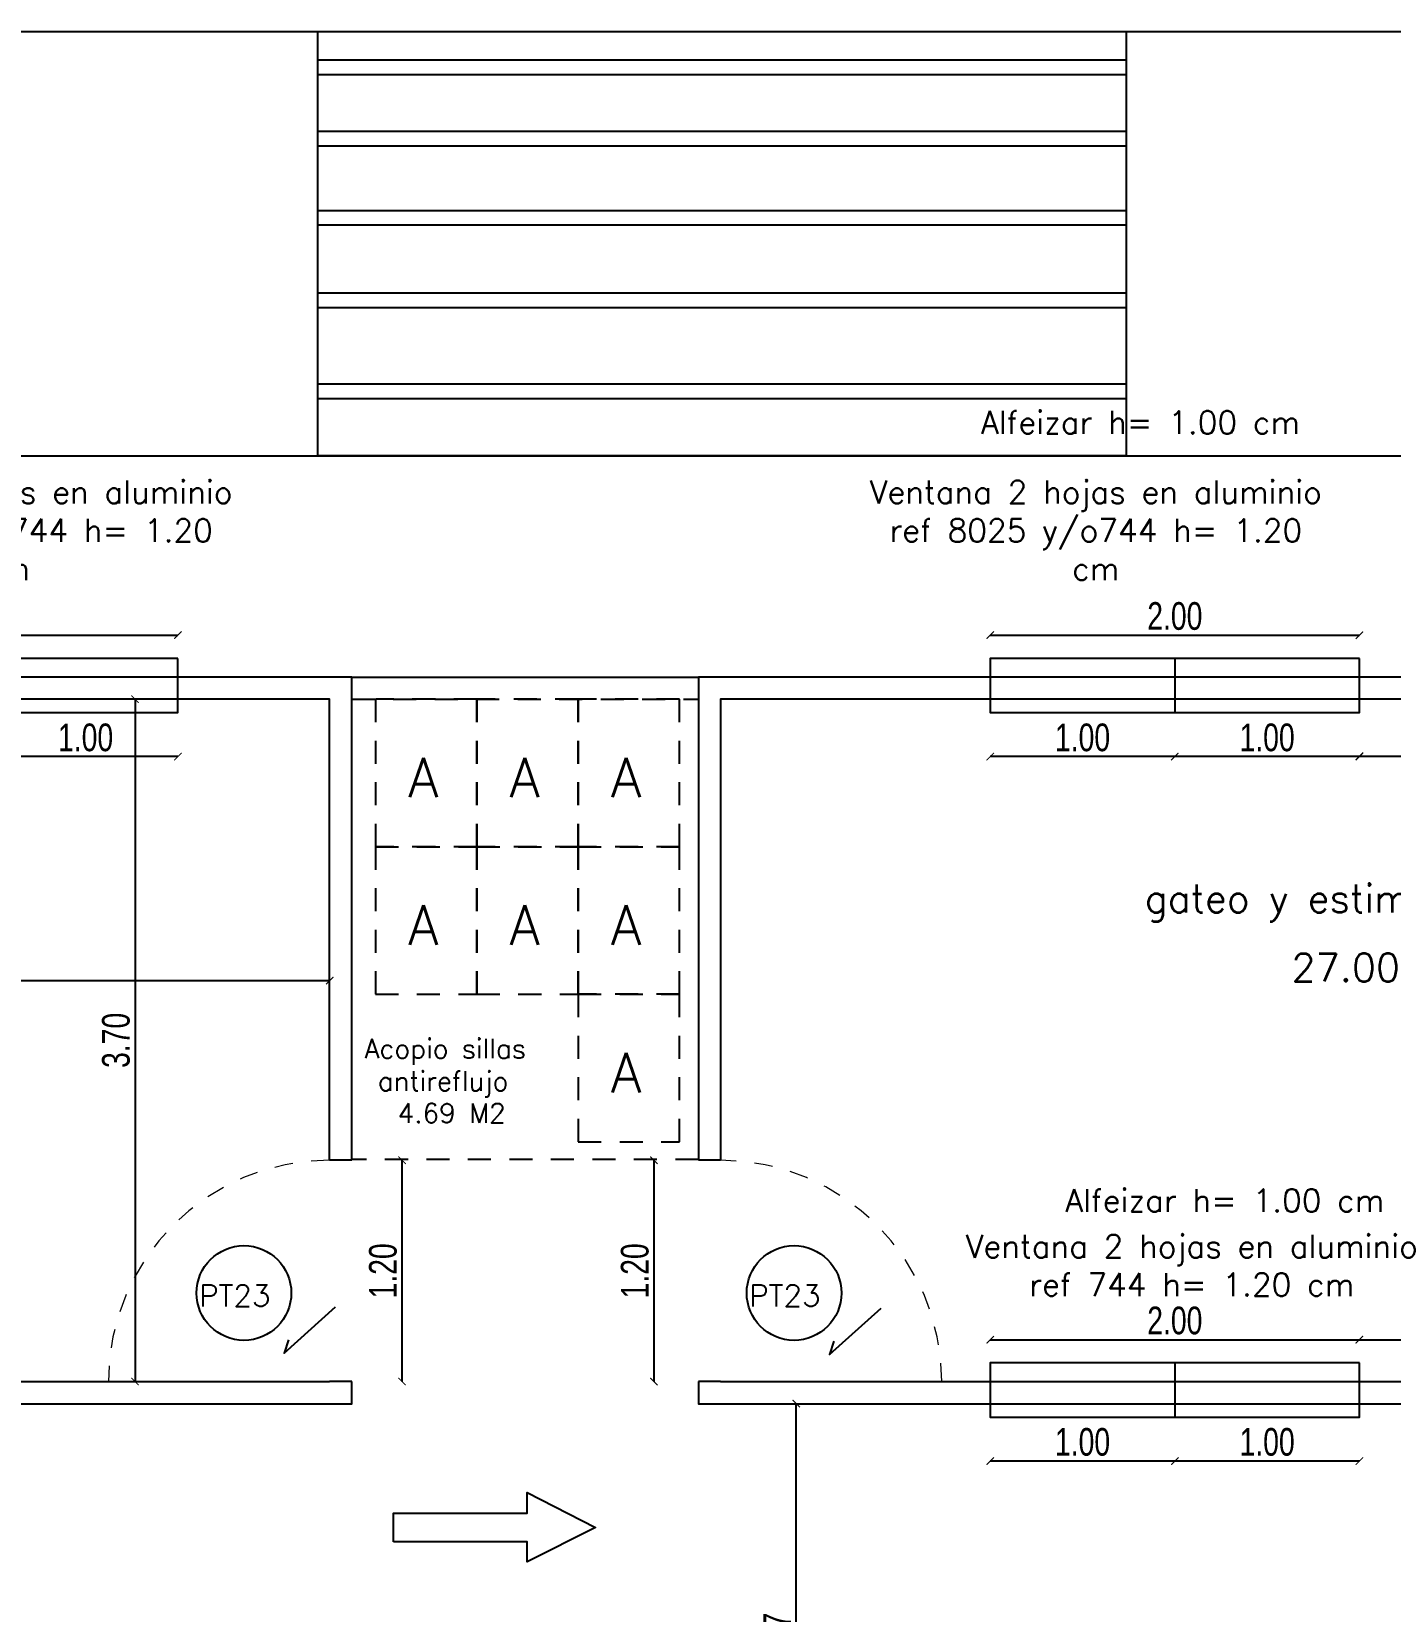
# Model space of a CAD drawing. Header units: metres. Extents: x 167 to 250, y 44 to 219.
# Drawn here: x 221.53 to 228.9, y 117.81 to 126.38 of the extents above; entities that cross this region are included whole.
import ezdxf

# ---------------------------------------------------------------- set-up
doc = ezdxf.new("R2010")
doc.units = ezdxf.units.M
doc.linetypes.add('06-PT1-01$0$HIDDEN2', pattern=[0.1875, 0.125, -0.0625])
doc.linetypes.add('HIDDEN', pattern=[9.525, 6.35, -3.175])
for name, color, linetype, lineweight in [('A-PLAN-ACHU1', 105, 'Continuous', 9), ('A-PROY', 6, 'HIDDEN', 9), ('muros', 5, 'Continuous', 25)]:
    doc.layers.add(name, color=color, linetype=linetype, lineweight=lineweight)
doc.layers.add('A_TEXTO', color=130, linetype='Continuous')
doc.styles.add('CORDENADAS', font='romans.shx', dxfattribs={"height": 1})
doc.styles.add('ING_75', font='swisscl.ttf', dxfattribs={"height": 0.15})
doc.dimstyles.new('ESC_1_75_ING', dxfattribs={"dimtxt": 0.15, "dimasz": 0.04, "dimexe": 0, "dimexo": 0, "dimgap": 0.0263, "dimtad": 1, "dimzin": 4, "dimdsep": 46, "dimtxsty": 'ING_75', "dimblk": 'ARCHTICK', "dimcen": 0.06, "dimse1": 1, "dimse2": 1, "dimclrd": 256, "dimclre": 2, "dimclrt": 1, "dimadec": 0, "dimazin": 0, "dimtfac": 1, "dimtix": 1, "dimtmove": 2, "dimatfit": 3, "dimldrblk": 'ARCHTICK', "dimfxl": 0, "dimtvp": 1.75, "dimtolj": 1, "dimtzin": 4, "dimarcsym": 0})

# ---------------------------------------------------------------- blocks, each defined once
blk = doc.blocks.new('_ArchTick')
at = {"color": 0, "linetype": 'ByBlock', "const_width": 0.15}
blk.add_lwpolyline([(-0.5, -0.5), (0.5, 0.5)], dxfattribs=at)
blk = doc.blocks.new('*D596')
at = {"layer": 'Defpoints', "color": 0, "transparency": 16777216}
for p in [(225.6731, 118.9404), (226.3466, 118.9404), (225.3995, 116.3742)]:
    blk.add_point(p, dxfattribs=at)
at = {"layer": 'muros', "lineweight": -2, "transparency": 16777216}
blk.add_line((225.6731, 116.3742), (225.6731, 118.9404), dxfattribs=at)
at = {"layer": 'muros', "lineweight": -2, "transparency": 16777216, "xscale": 0.04, "yscale": 0.04, "zscale": 0.04}
for p, rotation in [((225.6731, 118.9404), 90), ((225.6731, 116.3742), 270)]:
    blk.add_blockref('_ArchTick', p, dxfattribs=dict(at, rotation=rotation))
at = {"layer": 'muros', "color": 1, "transparency": 16777216, "insert": (225.5699, 117.6573), "char_height": 0.15, "attachment_point": 5, "rotation": 90, "style": 'ING_75'}
blk.add_mtext('\\A1;2.57', dxfattribs=at)
blk = doc.blocks.new('*D750')
at = {"layer": 'Defpoints', "color": 0, "transparency": 16777216}
for p in [(221.7123, 122.7604), (221.7123, 119.0604), (222.0865, 119.0604)]:
    blk.add_point(p, dxfattribs=at)
at = {"layer": 'muros', "lineweight": -2, "transparency": 16777216}
blk.add_line((222.0865, 122.7604), (222.0865, 119.0604), dxfattribs=at)
at = {"layer": 'muros', "lineweight": -2, "transparency": 16777216, "xscale": 0.04, "yscale": 0.04, "zscale": 0.04}
for p, rotation in [((222.0865, 122.7604), 90), ((222.0865, 119.0604), 270)]:
    blk.add_blockref('_ArchTick', p, dxfattribs=dict(at, rotation=rotation))
at = {"layer": 'muros', "color": 1, "transparency": 16777216, "insert": (221.9833, 120.9104), "char_height": 0.15, "attachment_point": 5, "rotation": 90, "style": 'ING_75'}
blk.add_mtext('\\A1;3.70', dxfattribs=at)
blk = doc.blocks.new('*D821')
at = {"layer": 'Defpoints', "color": 0, "transparency": 16777216}
for p in [(215.8448, 121.4734), (223.1421, 121.4734), (223.1421, 121.2344)]:
    blk.add_point(p, dxfattribs=at)
at = {"layer": 'muros', "lineweight": -2, "transparency": 16777216}
blk.add_line((215.8448, 121.2344), (223.1421, 121.2344), dxfattribs=at)
at = {"layer": 'muros', "lineweight": -2, "transparency": 16777216, "xscale": 0.04, "yscale": 0.04, "zscale": 0.04, "rotation": 180}
blk.add_blockref('_ArchTick', (215.8448, 121.2344), dxfattribs=at)
at = {"layer": 'muros', "lineweight": -2, "transparency": 16777216, "xscale": 0.04, "yscale": 0.04, "zscale": 0.04}
blk.add_blockref('_ArchTick', (223.1421, 121.2344), dxfattribs=at)
at = {"layer": 'muros', "color": 1, "transparency": 16777216, "insert": (219.4934, 121.3376), "char_height": 0.15, "attachment_point": 5, "style": 'ING_75'}
blk.add_mtext('\\A1;7.30', dxfattribs=at)
blk = doc.blocks.new('*D871')
at = {"layer": 'Defpoints', "color": 0, "transparency": 16777216}
for p in [(228.7276, 119.2874), (226.7252, 119.1612), (228.7276, 119.1612)]:
    blk.add_point(p, dxfattribs=at)
at = {"layer": 'muros', "lineweight": -2, "transparency": 16777216}
blk.add_line((226.7252, 119.2874), (228.7276, 119.2874), dxfattribs=at)
at = {"layer": 'muros', "lineweight": -2, "transparency": 16777216, "xscale": 0.04, "yscale": 0.04, "zscale": 0.04, "rotation": 180}
blk.add_blockref('_ArchTick', (226.7252, 119.2874), dxfattribs=at)
at = {"layer": 'muros', "lineweight": -2, "transparency": 16777216, "xscale": 0.04, "yscale": 0.04, "zscale": 0.04}
blk.add_blockref('_ArchTick', (228.7276, 119.2874), dxfattribs=at)
at = {"layer": 'muros', "color": 1, "transparency": 16777216, "insert": (227.7264, 119.3905), "char_height": 0.15, "attachment_point": 5, "style": 'ING_75'}
blk.add_mtext('\\A1;2.00', dxfattribs=at)
blk = doc.blocks.new('*D872')
at = {"layer": 'Defpoints', "color": 0, "transparency": 16777216}
for p in [(226.7252, 118.8674), (227.7264, 118.8674), (226.7252, 118.6292)]:
    blk.add_point(p, dxfattribs=at)
at = {"layer": 'muros', "lineweight": -2, "transparency": 16777216}
blk.add_line((227.7264, 118.6292), (226.7252, 118.6292), dxfattribs=at)
at = {"layer": 'muros', "lineweight": -2, "transparency": 16777216, "xscale": 0.04, "yscale": 0.04, "zscale": 0.04, "rotation": 180}
blk.add_blockref('_ArchTick', (226.7252, 118.6292), dxfattribs=at)
at = {"layer": 'muros', "lineweight": -2, "transparency": 16777216, "xscale": 0.04, "yscale": 0.04, "zscale": 0.04}
blk.add_blockref('_ArchTick', (227.7264, 118.6292), dxfattribs=at)
at = {"layer": 'muros', "color": 1, "transparency": 16777216, "insert": (227.2258, 118.7323), "char_height": 0.15, "attachment_point": 5, "style": 'ING_75'}
blk.add_mtext('\\A1;1.00', dxfattribs=at)
blk = doc.blocks.new('*D873')
at = {"layer": 'Defpoints', "color": 0, "transparency": 16777216}
for p in [(227.7264, 118.8674), (228.7276, 118.8674), (227.7264, 118.6292)]:
    blk.add_point(p, dxfattribs=at)
at = {"layer": 'muros', "lineweight": -2, "transparency": 16777216}
blk.add_line((228.7276, 118.6292), (227.7264, 118.6292), dxfattribs=at)
at = {"layer": 'muros', "lineweight": -2, "transparency": 16777216, "xscale": 0.04, "yscale": 0.04, "zscale": 0.04, "rotation": 180}
blk.add_blockref('_ArchTick', (227.7264, 118.6292), dxfattribs=at)
at = {"layer": 'muros', "lineweight": -2, "transparency": 16777216, "xscale": 0.04, "yscale": 0.04, "zscale": 0.04}
blk.add_blockref('_ArchTick', (228.7276, 118.6292), dxfattribs=at)
at = {"layer": 'muros', "color": 1, "transparency": 16777216, "insert": (228.227, 118.7323), "char_height": 0.15, "attachment_point": 5, "style": 'ING_75'}
blk.add_mtext('\\A1;1.00', dxfattribs=at)
blk = doc.blocks.new('*D877')
at = {"layer": 'Defpoints', "color": 0, "transparency": 16777216}
for p in [(228.7276, 123.1074), (226.7252, 122.9812), (228.7276, 122.9812)]:
    blk.add_point(p, dxfattribs=at)
at = {"layer": 'muros', "lineweight": -2, "transparency": 16777216}
blk.add_line((226.7252, 123.1074), (228.7276, 123.1074), dxfattribs=at)
at = {"layer": 'muros', "lineweight": -2, "transparency": 16777216, "xscale": 0.04, "yscale": 0.04, "zscale": 0.04, "rotation": 180}
blk.add_blockref('_ArchTick', (226.7252, 123.1074), dxfattribs=at)
at = {"layer": 'muros', "lineweight": -2, "transparency": 16777216, "xscale": 0.04, "yscale": 0.04, "zscale": 0.04}
blk.add_blockref('_ArchTick', (228.7276, 123.1074), dxfattribs=at)
at = {"layer": 'muros', "color": 1, "transparency": 16777216, "insert": (227.7264, 123.2105), "char_height": 0.15, "attachment_point": 5, "style": 'ING_75'}
blk.add_mtext('\\A1;2.00', dxfattribs=at)
blk = doc.blocks.new('*D878')
at = {"layer": 'Defpoints', "color": 0, "transparency": 16777216}
for p in [(226.7252, 122.6874), (227.7264, 122.6874), (226.7252, 122.4492)]:
    blk.add_point(p, dxfattribs=at)
at = {"layer": 'muros', "lineweight": -2, "transparency": 16777216}
blk.add_line((227.7264, 122.4492), (226.7252, 122.4492), dxfattribs=at)
at = {"layer": 'muros', "lineweight": -2, "transparency": 16777216, "xscale": 0.04, "yscale": 0.04, "zscale": 0.04, "rotation": 180}
blk.add_blockref('_ArchTick', (226.7252, 122.4492), dxfattribs=at)
at = {"layer": 'muros', "lineweight": -2, "transparency": 16777216, "xscale": 0.04, "yscale": 0.04, "zscale": 0.04}
blk.add_blockref('_ArchTick', (227.7264, 122.4492), dxfattribs=at)
at = {"layer": 'muros', "color": 1, "transparency": 16777216, "insert": (227.2258, 122.5523), "char_height": 0.15, "attachment_point": 5, "style": 'ING_75'}
blk.add_mtext('\\A1;1.00', dxfattribs=at)
blk = doc.blocks.new('*D879')
at = {"layer": 'Defpoints', "color": 0, "transparency": 16777216}
for p in [(227.7264, 122.6874), (228.7276, 122.6874), (227.7264, 122.4492)]:
    blk.add_point(p, dxfattribs=at)
at = {"layer": 'muros', "lineweight": -2, "transparency": 16777216}
blk.add_line((228.7276, 122.4492), (227.7264, 122.4492), dxfattribs=at)
at = {"layer": 'muros', "lineweight": -2, "transparency": 16777216, "xscale": 0.04, "yscale": 0.04, "zscale": 0.04, "rotation": 180}
blk.add_blockref('_ArchTick', (227.7264, 122.4492), dxfattribs=at)
at = {"layer": 'muros', "lineweight": -2, "transparency": 16777216, "xscale": 0.04, "yscale": 0.04, "zscale": 0.04}
blk.add_blockref('_ArchTick', (228.7276, 122.4492), dxfattribs=at)
at = {"layer": 'muros', "color": 1, "transparency": 16777216, "insert": (228.227, 122.5523), "char_height": 0.15, "attachment_point": 5, "style": 'ING_75'}
blk.add_mtext('\\A1;1.00', dxfattribs=at)
blk = doc.blocks.new('*D889')
at = {"layer": 'Defpoints', "color": 0, "transparency": 16777216}
for p in [(222.319, 123.1074), (220.3165, 122.9812), (222.319, 122.9812)]:
    blk.add_point(p, dxfattribs=at)
at = {"layer": 'muros', "lineweight": -2, "transparency": 16777216}
blk.add_line((220.3165, 123.1074), (222.319, 123.1074), dxfattribs=at)
at = {"layer": 'muros', "lineweight": -2, "transparency": 16777216, "xscale": 0.04, "yscale": 0.04, "zscale": 0.04, "rotation": 180}
blk.add_blockref('_ArchTick', (220.3165, 123.1074), dxfattribs=at)
at = {"layer": 'muros', "lineweight": -2, "transparency": 16777216, "xscale": 0.04, "yscale": 0.04, "zscale": 0.04}
blk.add_blockref('_ArchTick', (222.319, 123.1074), dxfattribs=at)
at = {"layer": 'muros', "color": 1, "transparency": 16777216, "insert": (221.3177, 123.2105), "char_height": 0.15, "attachment_point": 5, "style": 'ING_75'}
blk.add_mtext('\\A1;2.00', dxfattribs=at)
blk = doc.blocks.new('*D891')
at = {"layer": 'Defpoints', "color": 0, "transparency": 16777216}
for p in [(221.3177, 122.6874), (222.319, 122.6874), (221.3177, 122.4492)]:
    blk.add_point(p, dxfattribs=at)
at = {"layer": 'muros', "lineweight": -2, "transparency": 16777216}
blk.add_line((222.319, 122.4492), (221.3177, 122.4492), dxfattribs=at)
at = {"layer": 'muros', "lineweight": -2, "transparency": 16777216, "xscale": 0.04, "yscale": 0.04, "zscale": 0.04, "rotation": 180}
blk.add_blockref('_ArchTick', (221.3177, 122.4492), dxfattribs=at)
at = {"layer": 'muros', "lineweight": -2, "transparency": 16777216, "xscale": 0.04, "yscale": 0.04, "zscale": 0.04}
blk.add_blockref('_ArchTick', (222.319, 122.4492), dxfattribs=at)
at = {"layer": 'muros', "color": 1, "transparency": 16777216, "insert": (221.8183, 122.5523), "char_height": 0.15, "attachment_point": 5, "style": 'ING_75'}
blk.add_mtext('\\A1;1.00', dxfattribs=at)
blk = doc.blocks.new('*D913')
at = {"layer": 'Defpoints', "color": 0, "transparency": 16777216}
for p in [(225.2621, 120.2604), (224.9009, 119.0604), (225.2621, 119.0604)]:
    blk.add_point(p, dxfattribs=at)
at = {"layer": 'muros', "lineweight": -2, "transparency": 16777216}
blk.add_line((224.9009, 120.2604), (224.9009, 119.0604), dxfattribs=at)
at = {"layer": 'muros', "lineweight": -2, "transparency": 16777216, "xscale": 0.04, "yscale": 0.04, "zscale": 0.04}
for p, rotation in [((224.9009, 120.2604), 90), ((224.9009, 119.0604), 270)]:
    blk.add_blockref('_ArchTick', p, dxfattribs=dict(at, rotation=rotation))
at = {"layer": 'muros', "color": 1, "transparency": 16777216, "insert": (224.7977, 119.6604), "char_height": 0.15, "attachment_point": 5, "rotation": 90, "style": 'ING_75'}
blk.add_mtext('\\A1;1.20', dxfattribs=at)
blk = doc.blocks.new('*D914')
at = {"layer": 'Defpoints', "color": 0, "transparency": 16777216}
for p in [(223.2621, 120.2604), (223.5348, 120.2604), (223.4112, 119.0604)]:
    blk.add_point(p, dxfattribs=at)
at = {"layer": 'muros', "lineweight": -2, "transparency": 16777216}
blk.add_line((223.5348, 119.0604), (223.5348, 120.2604), dxfattribs=at)
at = {"layer": 'muros', "lineweight": -2, "transparency": 16777216, "xscale": 0.04, "yscale": 0.04, "zscale": 0.04}
for p, rotation in [((223.5348, 120.2604), 90), ((223.5348, 119.0604), 270)]:
    blk.add_blockref('_ArchTick', p, dxfattribs=dict(at, rotation=rotation))
at = {"layer": 'muros', "color": 1, "transparency": 16777216, "insert": (223.4316, 119.6604), "char_height": 0.15, "attachment_point": 5, "rotation": 90, "style": 'ING_75'}
blk.add_mtext('\\A1;1.20', dxfattribs=at)
blk = doc.blocks.new('*D915')
at = {"layer": 'Defpoints', "color": 0, "transparency": 16777216}
for p in [(228.7276, 122.6874), (229.73, 122.6874), (229.73, 122.4521)]:
    blk.add_point(p, dxfattribs=at)
at = {"layer": 'muros', "lineweight": -2, "transparency": 16777216}
blk.add_line((228.7276, 122.4521), (229.73, 122.4521), dxfattribs=at)
at = {"layer": 'muros', "lineweight": -2, "transparency": 16777216, "xscale": 0.04, "yscale": 0.04, "zscale": 0.04, "rotation": 180}
blk.add_blockref('_ArchTick', (228.7276, 122.4521), dxfattribs=at)
at = {"layer": 'muros', "lineweight": -2, "transparency": 16777216, "xscale": 0.04, "yscale": 0.04, "zscale": 0.04}
blk.add_blockref('_ArchTick', (229.73, 122.4521), dxfattribs=at)
at = {"layer": 'muros', "color": 1, "transparency": 16777216, "insert": (229.2288, 122.5552), "char_height": 0.15, "attachment_point": 5, "style": 'ING_75'}
blk.add_mtext('\\A1;1.00', dxfattribs=at)
blk = doc.blocks.new('*D916')
at = {"layer": 'Defpoints', "color": 0, "transparency": 16777216}
for p in [(229.73, 119.2869), (228.7276, 119.1612), (229.73, 119.1612)]:
    blk.add_point(p, dxfattribs=at)
at = {"layer": 'muros', "lineweight": -2, "transparency": 16777216}
blk.add_line((228.7276, 119.2869), (229.73, 119.2869), dxfattribs=at)
at = {"layer": 'muros', "lineweight": -2, "transparency": 16777216, "xscale": 0.04, "yscale": 0.04, "zscale": 0.04, "rotation": 180}
blk.add_blockref('_ArchTick', (228.7276, 119.2869), dxfattribs=at)
at = {"layer": 'muros', "lineweight": -2, "transparency": 16777216, "xscale": 0.04, "yscale": 0.04, "zscale": 0.04}
blk.add_blockref('_ArchTick', (229.73, 119.2869), dxfattribs=at)
at = {"layer": 'muros', "color": 1, "transparency": 16777216, "insert": (229.2288, 119.39), "char_height": 0.15, "attachment_point": 5, "style": 'ING_75'}
blk.add_mtext('\\A1;1.00', dxfattribs=at)

msp = doc.modelspace()

# ---------------------------------------------------------------- hatches: boundary and pattern name
at = {"layer": 'A-PLAN-ACHU1'}
h = msp.add_hatch(dxfattribs=at)
h.set_pattern_fill('ANSI32', color=5, scale=0.09)
h.paths.add_polyline_path([(228.238, 119.6909), (228.8248, 119.6909), (228.8248, 119.9484), (228.238, 119.9484)], flags=9)

# ---------------------------------------------------------------- linework, layer by layer
at = {"layer": 'A-PROY', "color": 3, "ltscale": 0.01}
for centre, start, end in [((223.1421, 119.0604), 90, 180), ((225.2621, 119.0604), 0, 90)]:
    msp.add_arc(centre, 1.2, start, end, dxfattribs=at)
at = {"layer": 'muros', "color": 114, "true_color": 0x139b48}
for p, q in [((171.6729, 126.3804), (250.0209, 126.3804)), ((173.9729, 124.0804), (247.2452, 124.0804)), ((223.2621, 122.8804), (225.1421, 122.8804)), ((223.2621, 120.2604), (223.1421, 120.2604)), ((225.2621, 120.2604), (225.1421, 120.2604)), ((223.2621, 119.0604), (223.1421, 119.0604)), ((225.2621, 119.0604), (225.1421, 119.0604))]:
    msp.add_line(p, q, dxfattribs=at)
at = {"layer": 'muros', "color": 2}
for p, q in [((227.7264, 122.9812), (227.7264, 122.6874)), ((227.7264, 119.1612), (227.7264, 118.8674))]:
    msp.add_line(p, q, dxfattribs=at)
at = {"layer": 'muros', "color": 8}
for points in [[(227.4627, 124.0804), (223.0774, 124.0804), (223.0774, 126.3804), (227.4627, 126.3804)], [(223.0774, 126.2275), (227.4627, 126.2275), (227.4627, 126.1466), (223.0774, 126.1466)], [(223.0774, 125.8398), (227.4627, 125.8398), (227.4627, 125.7588), (223.0774, 125.7588)], [(223.0774, 125.4111), (227.4627, 125.4111), (227.4627, 125.3301), (223.0774, 125.3301)], [(223.0774, 124.9636), (227.4627, 124.9636), (227.4627, 124.8827), (223.0774, 124.8827)], [(223.0774, 124.4696), (227.4627, 124.4696), (227.4627, 124.3887), (223.0774, 124.3887)]]:
    msp.add_lwpolyline(points, close=True, dxfattribs=at)
at = {"layer": 'muros', "color": 2}
for points in [[(222.319, 122.9812), (220.3165, 122.9812), (220.3165, 122.6874), (222.319, 122.6874)], [(228.7276, 122.9812), (226.7252, 122.9812), (226.7252, 122.6874), (228.7276, 122.6874)], [(228.7276, 119.1612), (226.7252, 119.1612), (226.7252, 118.8674), (228.7276, 118.8674)]]:
    msp.add_lwpolyline(points, close=True, dxfattribs=at)
at = {"layer": 'muros', "color": 114, "true_color": 0x139b48}
for points in [[(223.2621, 120.2604), (223.2621, 122.8804), (215.7248, 122.8804), (215.7248, 118.9404), (223.2621, 118.9404), (223.2621, 119.0604)], [(232.6793, 121.2797), (232.6793, 122.8804), (225.1421, 122.8804), (225.1421, 120.2604)], [(223.1421, 120.2604), (223.1421, 122.7604), (215.8448, 122.7604), (215.8448, 119.0604), (223.1421, 119.0604)], [(232.5593, 121.2797), (232.5593, 122.7604), (225.2621, 122.7604), (225.2621, 120.2604)], [(225.1421, 119.0604), (225.1421, 118.9404), (232.6793, 118.9404), (232.6793, 120.2797)], [(225.2621, 119.0604), (232.5593, 119.0604), (232.5593, 120.2797)], [(222.9182, 119.2863), (222.8949, 119.2137), (223.1738, 119.4662)], [(225.8771, 119.2789), (225.8539, 119.2063), (226.1328, 119.4588)]]:
    msp.add_lwpolyline(points, dxfattribs=at)
at = {"layer": 'muros', "color": 11, "linetype": '06-PT1-01$0$HIDDEN2', "true_color": 0xf27172}
msp.add_lwpolyline([(223.2621, 122.7604), (225.1421, 122.7604), (225.1421, 120.2645), (223.2621, 120.2645)], close=True, dxfattribs=at)
for points in [[(223.3903, 121.9604), (223.9403, 121.9604), (223.9403, 122.7604), (223.3903, 122.7604), (223.3903, 121.9604)], [(223.9403, 121.9604), (224.4903, 121.9604), (224.4903, 122.7604), (223.9403, 122.7604), (223.9403, 121.9604)], [(224.4903, 121.9604), (225.0403, 121.9604), (225.0403, 122.7604), (224.4903, 122.7604), (224.4903, 121.9604)], [(223.3903, 121.1604), (223.9403, 121.1604), (223.9403, 121.9604), (223.3903, 121.9604), (223.3903, 121.1604)], [(223.9403, 121.1604), (224.4903, 121.1604), (224.4903, 121.9604), (223.9403, 121.9604), (223.9403, 121.1604)], [(224.4903, 121.1604), (225.0403, 121.1604), (225.0403, 121.9604), (224.4903, 121.9604), (224.4903, 121.1604)], [(224.4903, 120.3604), (225.0403, 120.3604), (225.0403, 121.1604), (224.4903, 121.1604), (224.4903, 120.3604)]]:
    msp.add_lwpolyline(points, dxfattribs=at)
at = {"layer": 'muros', "color": 2, "elevation": -0.3668}
msp.add_lwpolyline([(223.4883, 118.1921), (223.4883, 118.3473), (224.2133, 118.3473), (224.2133, 118.4584), (224.5839, 118.2697), (224.2133, 118.0833), (224.2133, 118.1921)], close=True, dxfattribs=at)
at = {"layer": 'muros', "color": 114, "true_color": 0x139b48}
for centre in [(222.677, 119.5405), (225.661, 119.5405)]:
    msp.add_circle(centre, 0.2568, dxfattribs=at)

# ---------------------------------------------------------------- texts
at = {"layer": 'A_TEXTO', "color": 4, "attachment_point": 1, "style": 'CORDENADAS'}
for s, width, gutter_width, insert, char_height in [('\\pxqc;Alfeizar h= 1.00 cm', 2.808891, 8.7428, (226.1363, 124.3234), 0.124636), ('\\pxqc;Ventana 2 hojas en aluminio ref 8025 y/o744 h= 1.20 cm', 2.672282, 8.7428, (220.0533, 123.9456), 0.124636), ('\\pxqc;Ventana 2 hojas en aluminio ref 8025 y/o744 h= 1.20 cm', 2.672282, 8.7428, (225.9619, 123.9456), 0.124636), ('gateo y estimulacion ', 3.931187, 10.719, (227.5627, 121.7564), 0.152808), ('27.00 M2', 1.798845, 10.719, (228.359, 121.3817), 0.15281), ('\\pxqc;Alfeizar h= 1.00 cm', 2.808891, 8.7428, (226.5937, 120.1044), 0.124636), ('\\pxqc;Ventana 2 hojas en aluminio ref 744 h= 1.20 cm', 2.876691, 8.7428, (226.3803, 119.8562), 0.124636)]:
    msp.add_mtext_dynamic_manual_height_columns(s, width=width, gutter_width=gutter_width, heights=[0], dxfattribs=dict(at, insert=insert, char_height=char_height))
at = {"layer": 'A_TEXTO', "attachment_point": 1, "style": 'CORDENADAS'}
for s, width, gutter_width, insert, char_height in [('A', 0.175689, 10.719, (223.5676, 122.4427), 0.2144), ('A', 0.175689, 10.719, (224.1176, 122.4427), 0.2144), ('A', 0.175689, 10.719, (224.6676, 122.4427), 0.2144), ('A', 0.175689, 10.719, (223.5676, 121.6427), 0.2144), ('A', 0.175689, 10.719, (224.1176, 121.6427), 0.2144), ('A', 0.175689, 10.719, (224.6676, 121.6427), 0.2144), (' Acopio sillas \\P  antireflujo', 1.227306, 5.2634, (223.2589, 120.9183), 0.105268), ('A', 0.175689, 10.719, (224.6676, 120.8427), 0.2144), ('4.69 M2', 1.589695, 5.2634, (223.5104, 120.5683), 0.10527)]:
    msp.add_mtext_dynamic_manual_height_columns(s, width=width, gutter_width=gutter_width, heights=[0], dxfattribs=dict(at, insert=insert, char_height=char_height))
at = {"layer": 'A_TEXTO', "color": 2, "char_height": 0.117454, "attachment_point": 1, "style": 'CORDENADAS'}
for insert in [(221.9609, 119.5856), (224.9449, 119.5856)]:
    msp.add_mtext_dynamic_manual_height_columns('\\pxqc;  PT23', width=1.171708, gutter_width=8.7762, heights=[0], dxfattribs=dict(at, insert=insert))

# ---------------------------------------------------------------- dimensions: what is measured, and where the dimension line sits
at = {"layer": 'muros', "color": 114, "true_color": 0x139b48}
for base, p1, p2, picture, middle in [((222.319, 123.1074), (220.3165, 122.9812), (222.319, 122.9812), '*D889', (221.3177, 123.2105)), ((228.7276, 123.1074), (226.7252, 122.9812), (228.7276, 122.9812), '*D877', (227.7264, 123.2105)), ((221.3177, 122.4492), (222.319, 122.6874), (221.3177, 122.6874), '*D891', (221.8183, 122.5523)), ((226.7252, 122.4492), (227.7264, 122.6874), (226.7252, 122.6874), '*D878', (227.2258, 122.5523)), ((227.7264, 122.4492), (228.7276, 122.6874), (227.7264, 122.6874), '*D879', (228.227, 122.5523)), ((229.73, 122.4521), (228.7276, 122.6874), (229.73, 122.6874), '*D915', (229.2288, 122.5552)), ((223.1421, 121.2344), (215.8448, 121.4734), (223.1421, 121.4734), '*D821', (219.4934, 121.3376)), ((228.7276, 119.2874), (226.7252, 119.1612), (228.7276, 119.1612), '*D871', (227.7264, 119.3905)), ((229.73, 119.2869), (228.7276, 119.1612), (229.73, 119.1612), '*D916', (229.2288, 119.39)), ((226.7252, 118.6292), (227.7264, 118.8674), (226.7252, 118.8674), '*D872', (227.2258, 118.7323)), ((227.7264, 118.6292), (228.7276, 118.8674), (227.7264, 118.8674), '*D873', (228.227, 118.7323))]:
    dim = msp.add_linear_dim(base=base, p1=p1, p2=p2, dimstyle='ESC_1_75_ING', dxfattribs=at)
    dim.commit()
    dim.dimension.update_dxf_attribs({"geometry": picture, "text_midpoint": middle})
for base, p1, p2, angle, picture, middle in [((222.0865, 119.0604), (221.7123, 122.7604), (221.7123, 119.0604), 90, '*D750', (221.9833, 120.9104)), ((223.5348, 120.2604), (223.4112, 119.0604), (223.2621, 120.2604), 90, '*D914', (223.4316, 119.6604)), ((224.9009, 119.0604), (225.2621, 120.2604), (225.2621, 119.0604), 270, '*D913', (224.7977, 119.6604))]:
    dim = msp.add_linear_dim(base=base, p1=p1, p2=p2, angle=angle, dimstyle='ESC_1_75_ING', dxfattribs=at)
    dim.commit()
    dim.dimension.update_dxf_attribs({"geometry": picture, "text_midpoint": middle})
at = {"layer": 'muros', "color": 2}
dim = msp.add_linear_dim(base=(225.6731, 118.9404), p1=(225.3995, 116.3742), p2=(226.3466, 118.9404), angle=270, dimstyle='ESC_1_75_ING', dxfattribs=at)
dim.commit()
dim.dimension.update_dxf_attribs({"geometry": '*D596', "text_midpoint": (225.5699, 117.6573)})

doc.saveas('drawing.dxf')
